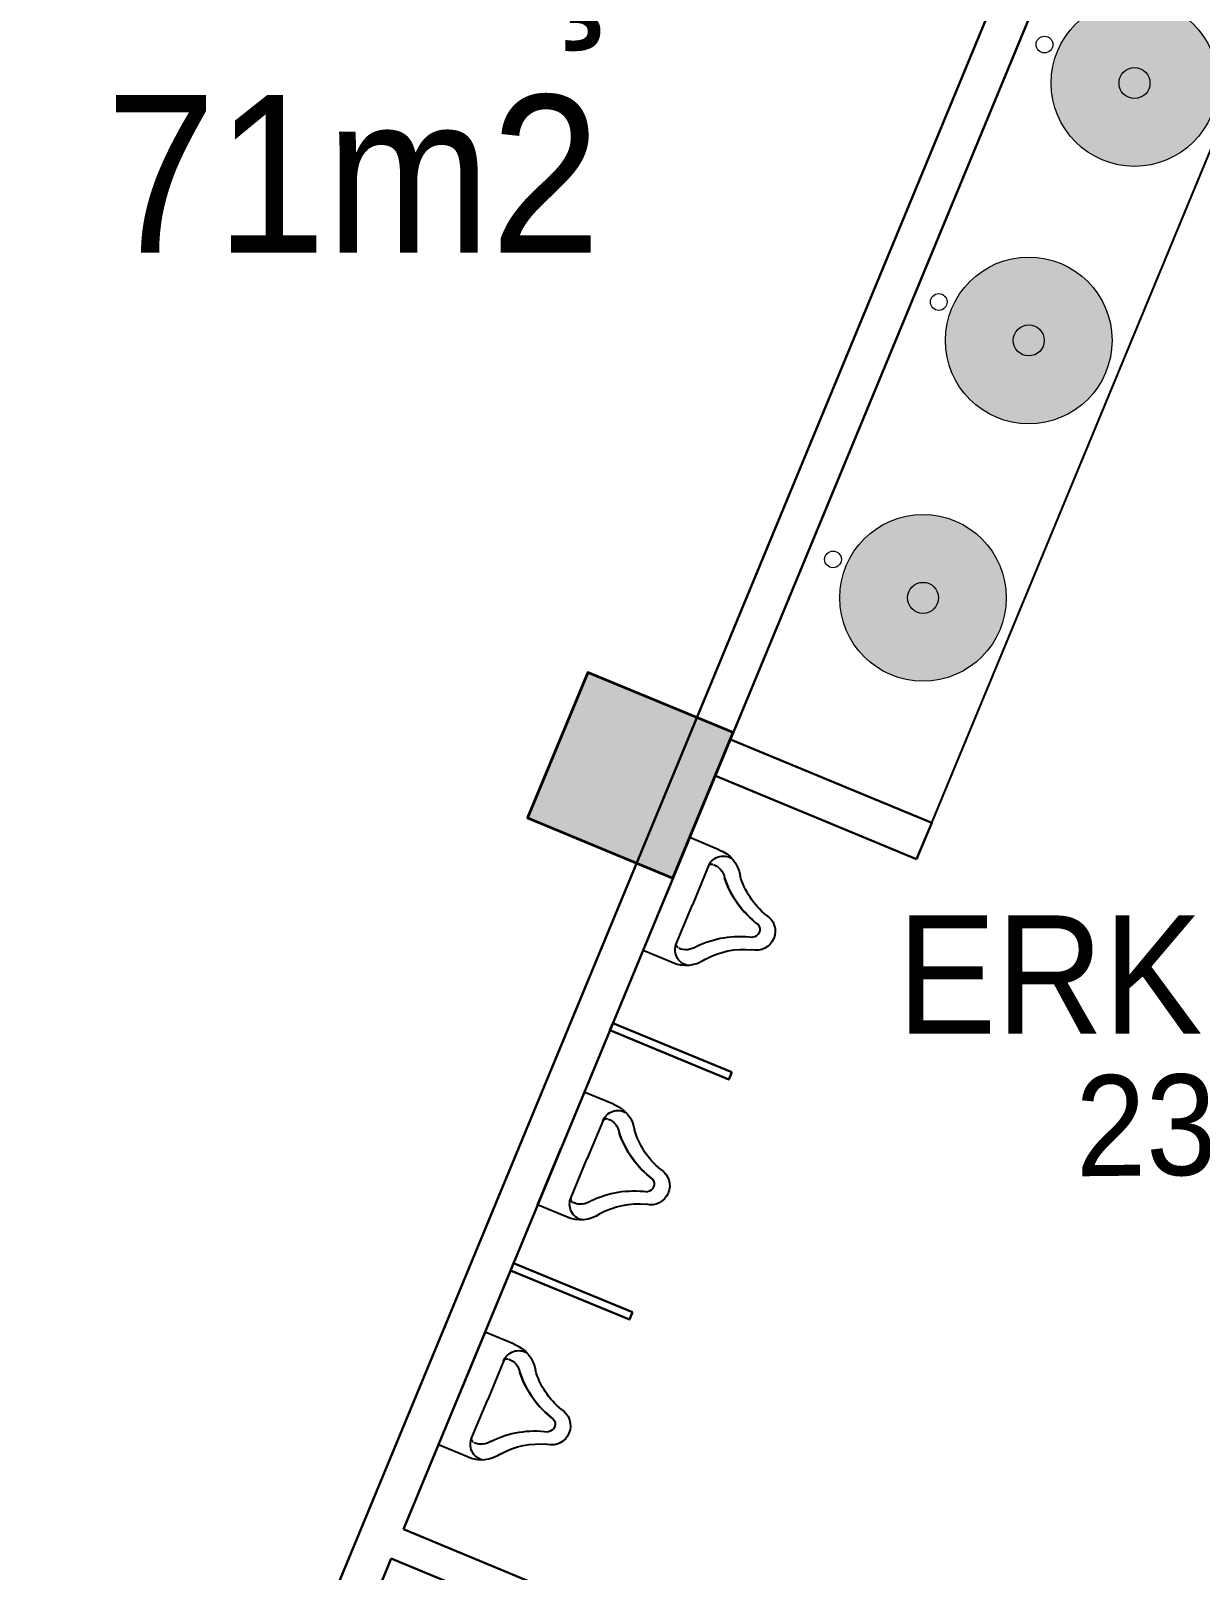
# Model space of a CAD drawing. Header units: millimetres. Extents: x -2729 to 15248, y -12439 to 5292.
# Drawn here: x 4066.4 to 4363.6, y -11146.8 to -10755.6 of the extents above; entities that cross this region are included whole.
import ezdxf

# ---------------------------------------------------------------- set-up
doc = ezdxf.new("R2010")
doc.units = ezdxf.units.MM
doc.layers.add('AYDINLATMA', color=7, linetype='Continuous', lineweight=70, true_color=0xfcd703)
doc.layers.add('BLOCK', color=4, linetype='Continuous')
doc.layers.add('tefris', color=39, linetype='Continuous')
for name, color, linetype, lineweight in [('DUVAR', 7, 'Continuous', 30), ('gzm', 250, 'Continuous', 20), ('kolon_Ном_пера__60', 7, 'Continuous', 35), ('tefriş', 7, 'Continuous', 25), ('Стены внутренние_Ном_пера__60', 7, 'Continuous', 35)]:
    doc.layers.add(name, color=color, linetype=linetype, lineweight=lineweight)
doc.styles.add('Мой Ариал', font='arial.ttf', dxfattribs={"width": 0.9})

# ---------------------------------------------------------------- blocks, each defined once
blk = doc.blocks.new('A$C746B319B')
at = {"layer": 'gzm'}
h = blk.add_hatch(color=7, dxfattribs=at)
h.set_gradient(color1=(255, 255, 255), rotation=60, one_color=1, tint=1, name='INVCYLINDER')
h.paths.add_polyline_path([(30.45, 153.07, 1), (-8.05, 153.07, 1)])
h.paths.add_polyline_path([(7.62, 153.07, -1), (14.78, 153.07, -1)], flags=16)
h = blk.add_hatch(color=7, dxfattribs=at)
h.set_gradient(color1=(255, 255, 255), color2=(184, 184, 184), rotation=60, one_color=1, tint=0.72, name='INVSPHERICAL')
h.paths.add_polyline_path([(24.06, 153.07, 1), (-1.66, 153.07, 1)])
h.paths.add_polyline_path([(7.62, 153.07, -1), (14.78, 153.07, -1)], flags=16)
h = blk.add_hatch(color=250, dxfattribs=at)
h.set_gradient(color1=(61, 61, 61), color2=(237, 237, 237), one_color=1, tint=0.93, name='SPHERICAL')
h.paths.add_polyline_path([(7.62, 153.07, 1), (14.78, 153.07, 1)])
for radius in [19.25, 3.58]:
    blk.add_circle((11.2, 153.07), radius, dxfattribs=at)
blk = doc.blocks.new('A$C6A3561BD')
at = {"layer": 'gzm'}
blk.add_circle((-148.68, 121.8), 1.93, dxfattribs=at)
at = {"layer": 'gzm', "rotation": 270}
blk.add_blockref('A$C746B319B', (-324.36, 133), dxfattribs=at)
blk = doc.blocks.new('WPIS', base_point=(3720, 963.71))
at = {"layer": 'BLOCK'}
for p, q in [((3710, 979.21), (3718, 979.21)), ((3718, 979.21), (3718, 963.71)), ((3710.84, 974.22), (3710.84, 963.71)), ((3710.84, 953.2), (3710.84, 963.71)), ((3718, 948.21), (3718, 963.71)), ((3710, 948.21), (3718, 948.21))]:
    blk.add_line(p, q, dxfattribs=at)
for centre, radius, start, end in [((3709.64, 970.87), 8.35, 87.5411, 148.6798), ((3706.75, 974.4), 4.09, 357.4518, 98.9354), ((3686.68, 987.96), 20.33, 286.7759, 321.173), ((3709.64, 970.87), 4.35, 87.5411, 148.6798), ((3709.86, 974.24), 0.986, 1.9676, 81.6475), ((3686.96, 989.9), 25.32, 285.014, 318.5171), ((3693.27, 963.78), 4.77, 98.7594, 180.8193), ((3693.27, 963.64), 4.77, 179.1807, 261.2406), ((3694.38, 963.78), 1.88, 117.1541, 181.9832), ((3694.38, 963.65), 1.88, 178.0168, 242.8459), ((3686.68, 939.47), 20.33, 38.827, 73.2241), ((3686.96, 937.52), 25.32, 41.4829, 74.986), ((3709.64, 956.55), 8.35, 211.3202, 272.4589), ((3709.64, 956.55), 4.35, 211.3202, 272.4589), ((3706.75, 953.02), 4.09, 261.0646, 2.5482), ((3709.86, 953.19), 0.986, 278.3525, 358.0324)]:
    blk.add_arc(centre, radius, start, end, dxfattribs=at)
blk = doc.blocks.new('adasdasd')
at = {"layer": 'tefris'}
blk.add_arc((23.94, 14.17), 25.32, 198.9474, 232.4505, dxfattribs=at)
at = {"layer": 'tefris', "xscale": -1, "rotation": 337.4645020021852}
blk.add_blockref('WPIS', (-16.61, 2.64), dxfattribs=at)

msp = doc.modelspace()

# ---------------------------------------------------------------- hatches: boundary and pattern name
h = msp.add_hatch(color=7)
h.paths.add_polyline_path([(3895.125, -10475.083), (3915.125, -10440.442), (3880.484, -10420.442), (3860.484, -10455.083)])
h.paths.add_polyline_path([(3745.125, -10734.891), (3765.125, -10700.25), (3730.484, -10680.25), (3710.484, -10714.891)])
h.paths.add_polyline_path([(4344.429, -10693.74), (4359.739, -10656.786), (4322.785, -10641.476), (4307.475, -10678.43)])
h.paths.add_polyline_path([(4229.626, -10970.903), (4244.933, -10933.948), (4207.978, -10918.64), (4192.671, -10955.596)])

# ---------------------------------------------------------------- linework, layer by layer
at = {"layer": 'DUVAR', "linetype": 'Continuous'}
for p, q in [((4335.192, -10689.913), (3979.297, -11549.119)), ((4344.43, -10693.741), (4161.102, -11136.334)), ((4295.377, -10956.875), (4244.222, -10935.679)), ((4291.549, -10966.113), (4240.394, -10944.918)), ((4295.377, -10956.875), (4291.549, -10966.113)), ((4161.102, -11136.334), (4397.117, -11234.105)), ((4158.02, -11143.773), (4027.796, -11458.164)), ((4158.02, -11143.773), (4354.24, -11225.079))]:
    msp.add_line(p, q, dxfattribs=at)
at = {"layer": 'DUVAR'}
for p, q in [((4243.79, -11022.095), (4213.593, -11009.584)), ((4244.555, -11020.248), (4214.358, -11007.736)), ((4219.313, -11081.23), (4189.117, -11068.718)), ((4218.548, -11083.078), (4188.351, -11070.566))]:
    msp.add_line(p, q, dxfattribs=at)
for points in [[(4244.555, -11020.248), (4243.79, -11022.095), (4213.593, -11009.584), (4214.37, -11007.741), (4244.555, -11020.248)], [(4219.313, -11081.23), (4218.548, -11083.078), (4188.351, -11070.566), (4189.129, -11068.723), (4219.313, -11081.23)]]:
    msp.add_lwpolyline(points, dxfattribs=at)
at = {"layer": 'kolon_Ном_пера__60', "linetype": 'Continuous', "flags": 128}
msp.add_lwpolyline([(4229.626, -10970.903), (4244.933, -10933.948), (4207.978, -10918.64), (4192.671, -10955.596)], close=True, dxfattribs=at)
at = {"layer": 'tefriş'}
msp.add_line((4295.377, -10956.875), (4441.891, -10603.27), dxfattribs=at)
at = {"layer": 'Стены внутренние_Ном_пера__60', "linetype": 'Continuous'}
msp.add_line((4229.626, -10970.903), (4241.127, -10943.142), dxfattribs=at)

# ---------------------------------------------------------------- block references
at = {"layer": 'AYDINLATMA'}
for p in [(4242.728, -10976.823), (4215.915, -11041.484), (4190.702, -11102.478)]:
    msp.add_blockref('adasdasd', p, dxfattribs=at)
at = {"layer": 'tefriş', "xscale": 1.1, "yscale": 1.1, "zscale": 1.1, "rotation": 156.8670562701752}
for p in [(4226.282, -10571.673), (4199.408, -10637.072), (4172.533, -10702.471)]:
    msp.add_blockref('A$C6A3561BD', p, dxfattribs=at)

# ---------------------------------------------------------------- texts
at = {"lineweight": 40, "ltscale": 0.005, "attachment_point": 8, "style": 'Мой Ариал'}
for s, insert, char_height in [('GİRİŞ', (4154.056, -10760.84), 40), ('71{\\fArial|b0|i0|c186|p34;m2}', (4148.363, -10811.977), 40), ('ERKEK WC', (4387.213, -11010.817), 30)]:
    msp.add_mtext(s, dxfattribs=dict(at, insert=insert, char_height=char_height))
at = {"lineweight": 40, "ltscale": 0.005, "insert": (4385.738, -11046.422), "char_height": 25.6, "attachment_point": 8, "rotation": 0.66201, "style": 'Мой Ариал'}
msp.add_mtext('23.9{\\fArial|b0|i0|c186|p34;m2}', dxfattribs=at)

doc.saveas('drawing.dxf')
